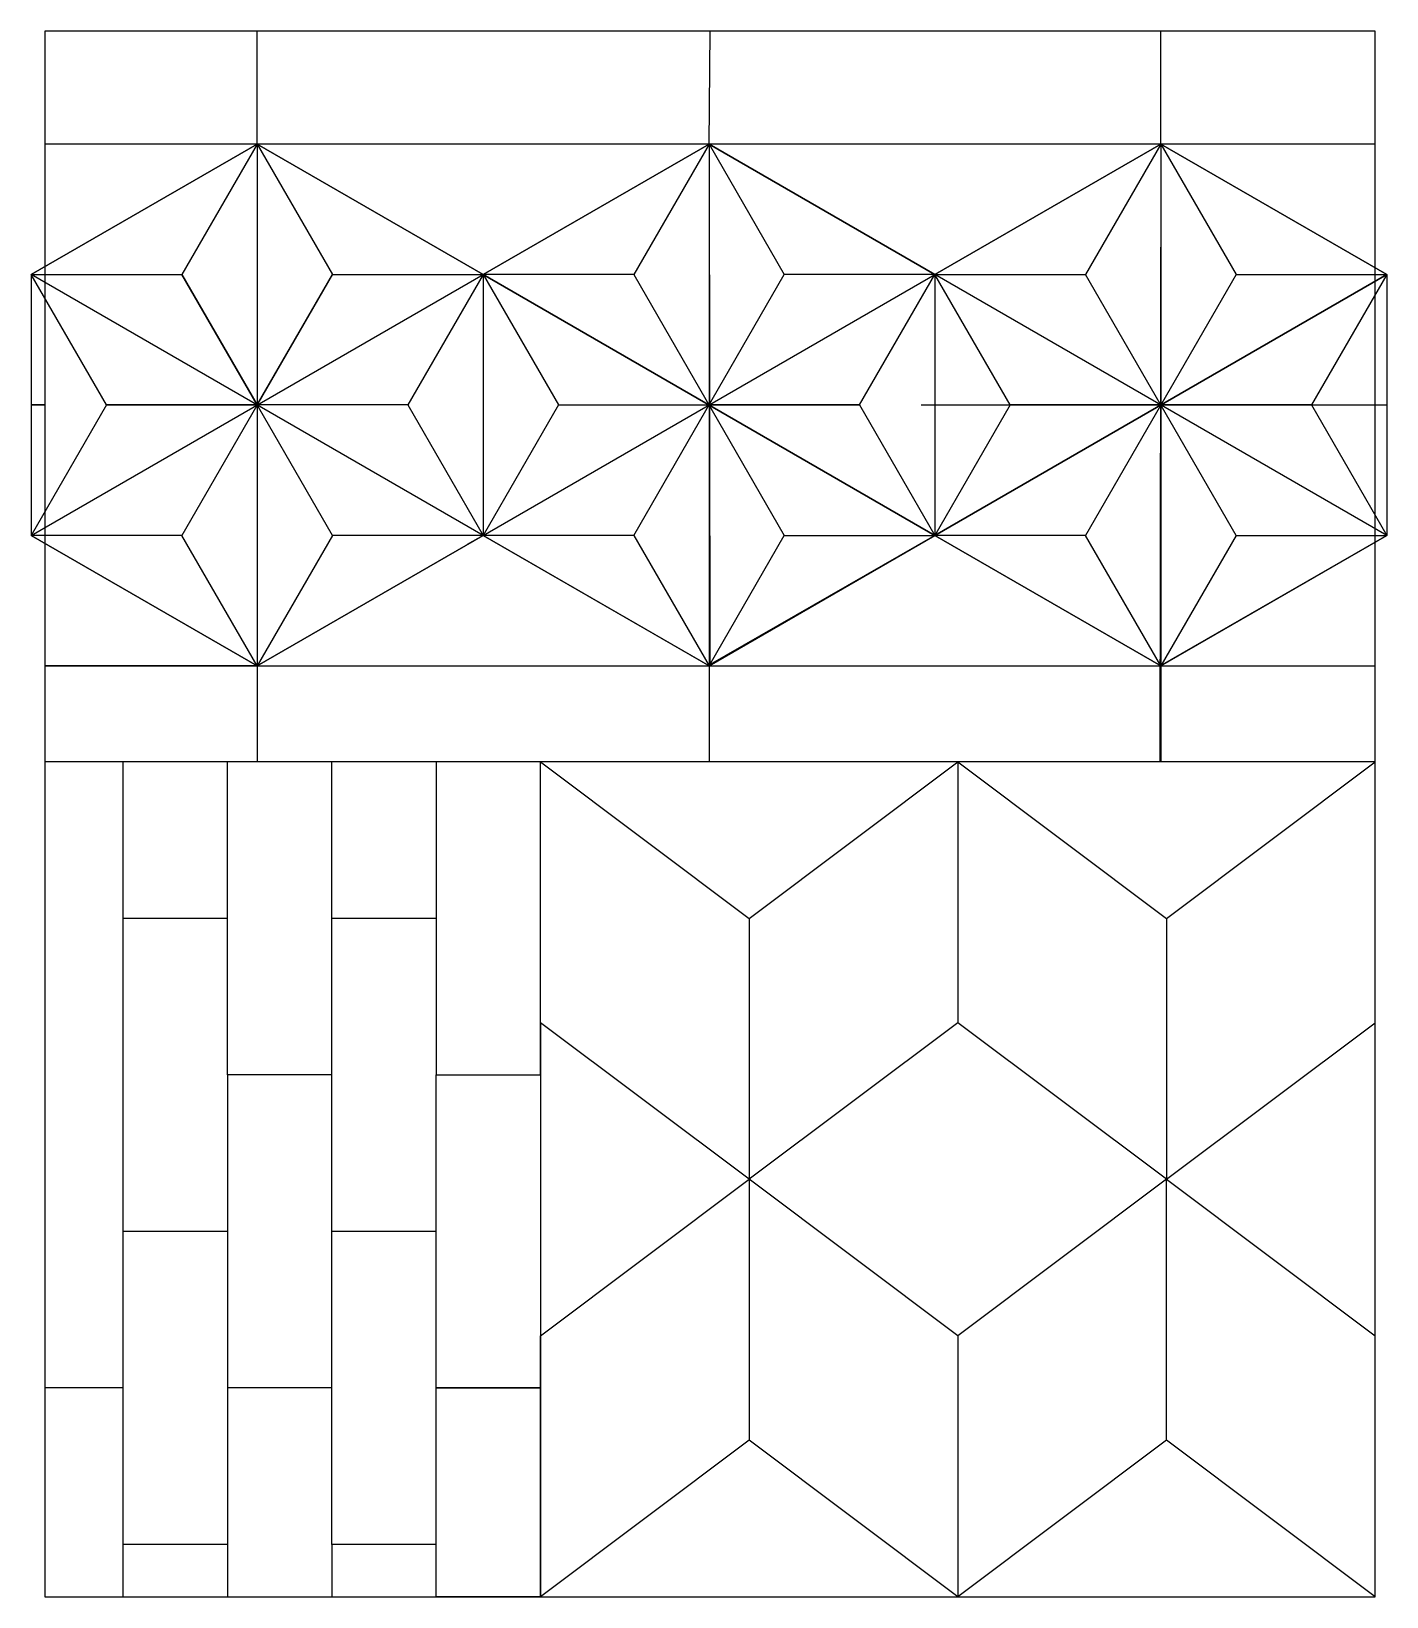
# Model space of a CAD drawing. Header units: millimetres. Extents: x -258 to 2, y -300 to 0.
import ezdxf

# ---------------------------------------------------------------- set-up
doc = ezdxf.new("R2010")
doc.units = ezdxf.units.MM
doc.layers.get('0').update_dxf_attribs({"linetype": 'CONTINUOUS'})

msp = doc.modelspace()

# ---------------------------------------------------------------- linework, layer by layer
for p, q in [((0, 0), (-255, 0)), ((-255, 0), (-255, -300)), ((-214.32, -21.6), (-214.32, 0)), ((-127.71, -21.6), (-127.5, 0)), ((-41.11, -21.6), (-41.11, 0)), ((0, -300), (0, 0)), ((-214.32, -21.6), (-257.62, -46.6)), ((-214.32, -21.6), (-257.62, -46.6)), ((-257.62, -46.6), (-214.32, -21.6)), ((-214.32, -21.6), (-255, -21.6)), ((-214.32, -21.6), (-228.75, -46.6)), ((-214.32, -21.6), (-171.01, -46.6)), ((-214.32, -21.6), (-214.32, -121.6)), ((-214.32, -21.6), (-199.88, -46.6)), ((-171.01, -46.6), (-214.32, -21.6)), ((0, -21.6), (-214.32, -21.6)), ((-127.71, -21.6), (-171.01, -46.6)), ((-171.01, -46.6), (-127.71, -21.6)), ((-127.71, -21.6), (-142.15, -46.6)), ((-127.71, -21.6), (-84.41, -46.6)), ((-127.71, -21.6), (-127.53, -121.7)), ((-127.71, -21.6), (-127.71, -140)), ((-127.71, -21.6), (-113.28, -46.6)), ((-84.41, -46.6), (-127.71, -21.6)), ((-41.11, -21.6), (-84.41, -46.6)), ((-84.41, -46.6), (-41.11, -21.6)), ((-41.11, -21.6), (-55.54, -46.6)), ((-41.11, -21.6), (-41.32, -140)), ((-41.11, -21.6), (2.19, -46.6)), ((-41.11, -21.6), (-41.11, -140)), ((-41.11, -21.6), (-26.68, -46.6)), ((2.19, -46.6), (-41.11, -21.6)), ((-257.62, -46.6), (-257.62, -96.6)), ((-171.01, -96.6), (-257.62, -46.6)), ((-257.62, -96.6), (-171.01, -46.6)), ((-257.62, -46.6), (-228.75, -46.6)), ((-243.18, -71.6), (-257.62, -46.6)), ((-214.32, -71.6), (-228.75, -46.6)), ((-228.75, -46.6), (-214.32, -71.6)), ((-199.88, -46.6), (-228.75, -96.6)), ((-214.32, -71.6), (-199.88, -46.6)), ((-199.88, -46.6), (-171.01, -46.6)), ((-171.01, -46.6), (-185.45, -71.6)), ((-171.01, -46.6), (-171.01, -96.6)), ((-171.01, -46.6), (-84.41, -96.6)), ((-171.01, -96.6), (-84.41, -46.6)), ((-84.41, -96.6), (-171.01, -46.6)), ((-171.01, -96.6), (-84.41, -46.6)), ((-171.01, -46.6), (-156.58, -71.6)), ((-142.15, -46.6), (-171.01, -46.6)), ((-142.15, -46.6), (-113.28, -96.6)), ((-142.15, -96.6), (-113.28, -46.6)), ((-84.41, -46.6), (-113.28, -46.6)), ((-98.85, -71.6), (-84.41, -46.6)), ((-84.41, -46.6), (-84.41, -96.6)), ((-84.41, -96.6), (2.19, -46.6)), ((2.19, -96.6), (-84.41, -46.6)), ((-84.41, -46.6), (-55.54, -46.6)), ((-69.98, -71.6), (-84.41, -46.6)), ((2.19, -96.6), (-84.41, -46.6)), ((2.19, -46.6), (-84.41, -96.6)), ((-26.68, -96.6), (-55.54, -46.6)), ((-26.68, -46.6), (-55.54, -96.6)), ((-26.68, -46.6), (2.19, -46.6)), ((2.19, -46.6), (-12.24, -71.6)), ((2.19, -46.6), (2.19, -96.6)), ((-199.88, -96.6), (-219.13, -63.26)), ((-243.18, -71.6), (-257.62, -96.6)), ((-257.62, -71.6), (-255, -71.6)), ((-255, -71.6), (-257.62, -71.6)), ((-243.18, -71.6), (-214.32, -71.6)), ((-214.32, -71.6), (-243.18, -71.6)), ((-185.45, -71.6), (-214.32, -71.6)), ((-185.45, -71.6), (-171.01, -96.6)), ((-156.58, -71.6), (-171.01, -96.6)), ((-156.58, -71.6), (-98.85, -71.6)), ((-98.85, -71.6), (-127.71, -71.6)), ((-98.85, -71.6), (-84.41, -96.6)), ((-87.03, -71.6), (2.19, -71.6)), ((-69.98, -71.6), (-84.41, -96.6)), ((-69.98, -71.6), (-41.11, -71.6)), ((-12.24, -71.6), (-69.98, -71.6)), ((-12.24, -71.6), (2.19, -96.6)), ((-214.32, -121.6), (-257.62, -96.6)), ((-228.75, -96.6), (-257.62, -96.6)), ((-257.62, -96.6), (-214.32, -121.6)), ((-214.32, -121.6), (-228.75, -96.6)), ((-214.32, -121.6), (-171.01, -96.6)), ((-199.88, -96.6), (-214.32, -121.6)), ((-171.01, -96.6), (-214.32, -121.6)), ((-171.01, -96.6), (-199.88, -96.6)), ((-171.01, -96.6), (-174.1, -98.38)), ((-127.71, -121.6), (-171.01, -96.6)), ((-127.71, -121.6), (-171.01, -96.6)), ((-142.15, -96.6), (-171.01, -96.6)), ((-171.01, -96.6), (-127.53, -121.7)), ((-142.15, -96.6), (-127.71, -121.6)), ((-84.41, -96.6), (-127.95, -121.6)), ((-127.71, -121.6), (-84.41, -96.6)), ((-127.71, -121.6), (-113.28, -96.6)), ((-127.71, -121.6), (-84.41, -96.6)), ((-113.28, -96.6), (-84.41, -96.6)), ((-87.03, -98.1), (-87.03, -98.11)), ((-41.11, -121.6), (-84.41, -96.6)), ((-55.54, -96.6), (-84.41, -96.6)), ((-84.41, -96.6), (-41.11, -121.6)), ((-41.11, -121.6), (-55.54, -96.6)), ((2.19, -96.6), (-41.29, -121.7)), ((-41.11, -121.6), (2.19, -96.6)), ((-26.68, -96.6), (-41.11, -121.6)), ((-26.68, -96.6), (2.19, -96.6)), ((-214.32, -121.6), (-255, -121.6)), ((-255, -121.6), (0, -121.6)), ((-214.32, -121.6), (-214.32, -140)), ((0, -140), (-255, -140)), ((-240, -300), (-240, -140)), ((-220, -200), (-220, -140)), ((-200, -230), (-200, -140)), ((-160, -190), (-160, -140)), ((-160, -140), (-120, -170)), ((-120, -170), (-80, -140)), ((-80, -140), (-80, -190)), ((-80, -140), (-40, -170)), ((-40, -170), (0, -140)), ((-220, -170), (-240, -170)), ((-180, -170), (-200, -170)), ((-120, -170), (-120, -220)), ((-40, -170), (-40, -220)), ((-120, -220), (-160, -190)), ((-160, -190), (-160, -250)), ((-80, -190), (-120, -220)), ((-40, -220), (-80, -190)), ((-40, -220), (0, -190)), ((-200, -200), (-220, -200)), ((-220, -200), (-220, -260)), ((-160, -250), (-120, -220)), ((-80, -250), (-120, -220)), ((-120, -220), (-120, -270)), ((-40, -220), (-80, -250)), ((-40, -270), (-40, -220)), ((-40, -220), (0, -250)), ((-220, -230), (-240, -230)), ((-180, -230), (-200, -230)), ((-200, -290), (-200, -230)), ((-160, -300), (-160, -250)), ((-80, -250), (-80, -300)), ((-240, -260), (-255, -260)), ((-200, -260), (-220, -260)), ((-220, -260), (-220, -300)), ((-180, -260), (-160, -260)), ((-180, -300), (-180, -260)), ((-160, -260), (-160, -300)), ((-120, -270), (-160, -300)), ((-80, -300), (-120, -270)), ((-40, -270), (-80, -300)), ((0, -300), (-40, -270)), ((-220, -290), (-240, -290)), ((-180, -290), (-200, -290)), ((-200, -290), (-200, -300)), ((-255, -300), (0, -300)), ((-160, -300), (-180, -300))]:
    msp.add_line(p, q)
for points in [[(-160, -140), (-180, -140), (-180, -200), (-160, -200)], [(-180, -200), (-160, -200), (-160, -260), (-180, -260)]]:
    msp.add_lwpolyline(points, close=True)

doc.saveas('drawing.dxf')
